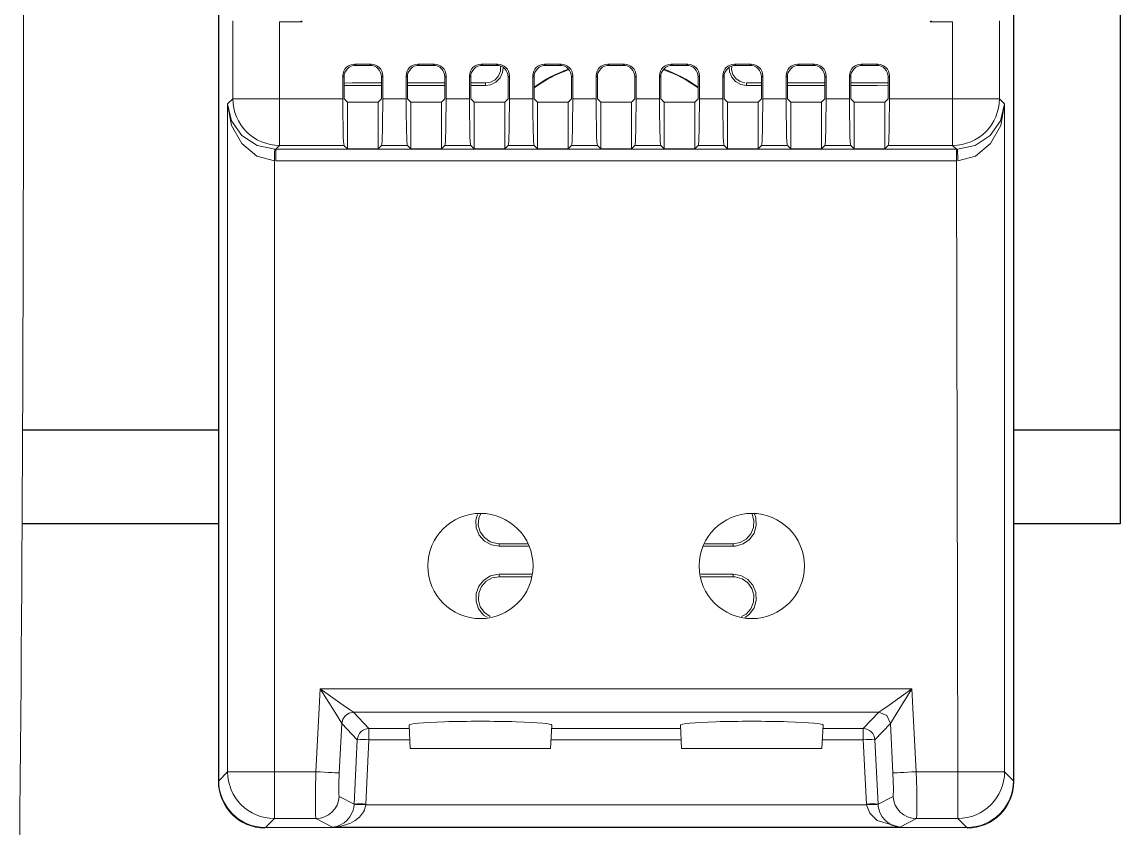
# Model space of a CAD drawing. Header units: millimetres. Extents: x -6000 to 26000, y -6000 to 26000.
# Drawn here: x 148.12 to 154.64, y -4518.69 to -4513.89 of the extents above; entities that cross this region are included whole.
import ezdxf

# ---------------------------------------------------------------- set-up
doc = ezdxf.new("R2010")
doc.units = ezdxf.units.MM
doc.header["$MEASUREMENT"] = 0
doc.layers.add('Чертеж и Рисунок_Ном._пера__21', color=7, linetype='Continuous', lineweight=30)
doc.layers.add('Чертеж и Рисунок_Ном._пера__7', color=7, linetype='Continuous', lineweight=15)
doc.layers.add('Чертеж и Рисунок_Ном._пера__8', color=7, linetype='Continuous', lineweight=15, true_color=0xa80f02)

msp = doc.modelspace()

# ---------------------------------------------------------------- linework, layer by layer
at = {"layer": 'Чертеж и Рисунок_Ном._пера__21', "color": 7, "linetype": 'Continuous', "lineweight": 30}
for p, q in [((154.644, -4512.007), (154.644, -4516.8755)), ((154.644, -4512.5634), (154.644, -4516.3191)), ((149.285, -4516.3191), (148.1192, -4516.3191)), ((154.644, -4516.3191), (154.0107, -4516.3191)), ((149.285, -4516.8755), (148.1164, -4516.8755)), ((154.644, -4516.8755), (154.0107, -4516.8755))]:
    msp.add_line(p, q, dxfattribs=at)
at = {"layer": 'Чертеж и Рисунок_Ном._пера__7', "color": 7, "linetype": 'Continuous', "lineweight": 15}
for p, q in [((149.2831, -4518.4078), (149.2831, -4510.4784)), ((149.285, -4510.4786), (149.285, -4518.4039)), ((154.0107, -4518.4039), (154.0107, -4510.4786)), ((154.0125, -4518.4078), (154.0125, -4510.4784)), ((149.3689, -4513.8846), (149.3689, -4514.348)), ((149.647, -4513.8917), (149.647, -4514.348)), ((149.7804, -4513.8917), (149.647, -4513.8917)), ((149.7731, -4513.8844), (149.7804, -4513.8917)), ((153.5153, -4513.8917), (153.5226, -4513.8844)), ((153.6487, -4513.8917), (153.5153, -4513.8917)), ((153.6487, -4514.348), (153.6487, -4513.8917)), ((153.9268, -4514.348), (153.9268, -4513.8846)), ((150.0925, -4514.1424), (150.1908, -4514.1424)), ((150.0925, -4514.1424), (150.0997, -4514.1497)), ((150.1836, -4514.1497), (150.0997, -4514.1497)), ((150.1836, -4514.1497), (150.1908, -4514.1424)), ((150.469, -4514.1424), (150.5674, -4514.1424)), ((150.469, -4514.1424), (150.4763, -4514.1497)), ((150.5601, -4514.1497), (150.4763, -4514.1497)), ((150.5601, -4514.1497), (150.5674, -4514.1424)), ((150.8456, -4514.1424), (150.9439, -4514.1424)), ((150.8456, -4514.1424), (150.8528, -4514.1497)), ((150.9367, -4514.1497), (150.8528, -4514.1497)), ((150.9367, -4514.1497), (150.9439, -4514.1424)), ((151.2221, -4514.1424), (151.3205, -4514.1424)), ((151.2221, -4514.1424), (151.2294, -4514.1497)), ((151.3132, -4514.1497), (151.2294, -4514.1497)), ((151.3132, -4514.1497), (151.3205, -4514.1424)), ((151.5987, -4514.1424), (151.697, -4514.1424)), ((151.5987, -4514.1424), (151.6059, -4514.1497)), ((151.6897, -4514.1497), (151.6059, -4514.1497)), ((151.6897, -4514.1497), (151.697, -4514.1424)), ((151.9752, -4514.1424), (152.0736, -4514.1424)), ((151.9752, -4514.1424), (151.9825, -4514.1497)), ((152.0663, -4514.1497), (151.9825, -4514.1497)), ((152.0663, -4514.1497), (152.0736, -4514.1424)), ((152.3517, -4514.1424), (152.4501, -4514.1424)), ((152.3517, -4514.1424), (152.359, -4514.1497)), ((152.4428, -4514.1497), (152.359, -4514.1497)), ((152.4428, -4514.1497), (152.4501, -4514.1424)), ((152.7283, -4514.1424), (152.8267, -4514.1424)), ((152.7283, -4514.1424), (152.7356, -4514.1497)), ((152.8194, -4514.1497), (152.7356, -4514.1497)), ((152.8194, -4514.1497), (152.8267, -4514.1424)), ((153.1048, -4514.1424), (153.2032, -4514.1424)), ((153.1048, -4514.1424), (153.1121, -4514.1497)), ((153.1959, -4514.1497), (153.1121, -4514.1497)), ((153.1959, -4514.1497), (153.2032, -4514.1424)), ((150.0229, -4514.2119), (150.0229, -4514.348)), ((150.0229, -4514.2119), (150.0302, -4514.2192)), ((150.0302, -4514.2192), (150.0302, -4514.3486)), ((150.2531, -4514.2192), (150.2604, -4514.2119)), ((150.2531, -4514.3486), (150.2531, -4514.2192)), ((150.2604, -4514.348), (150.2604, -4514.2119)), ((150.3995, -4514.2119), (150.3995, -4514.348)), ((150.3995, -4514.2119), (150.4068, -4514.2192)), ((150.4068, -4514.2192), (150.4068, -4514.3486)), ((150.6296, -4514.2192), (150.6369, -4514.2119)), ((150.6296, -4514.3486), (150.6296, -4514.2192)), ((150.6369, -4514.348), (150.6369, -4514.2119)), ((150.776, -4514.2119), (150.776, -4514.348)), ((150.776, -4514.2119), (150.7833, -4514.2192)), ((150.7833, -4514.2192), (150.7833, -4514.3486)), ((151.0062, -4514.2192), (151.0135, -4514.2119)), ((151.0062, -4514.3486), (151.0062, -4514.2192)), ((151.0135, -4514.348), (151.0135, -4514.2119)), ((151.1526, -4514.2119), (151.1526, -4514.348)), ((151.1526, -4514.2119), (151.1599, -4514.2192)), ((151.1599, -4514.2192), (151.1599, -4514.3486)), ((151.3827, -4514.2192), (151.39, -4514.2119)), ((151.3827, -4514.3486), (151.3827, -4514.2192)), ((151.39, -4514.348), (151.39, -4514.2119)), ((151.5291, -4514.2119), (151.5291, -4514.348)), ((151.5291, -4514.2119), (151.5364, -4514.2192)), ((151.5364, -4514.2192), (151.5364, -4514.3486)), ((151.7593, -4514.2192), (151.7665, -4514.2119)), ((151.7593, -4514.3486), (151.7593, -4514.2192)), ((151.7665, -4514.348), (151.7665, -4514.2119)), ((151.9057, -4514.2119), (151.9057, -4514.348)), ((151.9057, -4514.2119), (151.9129, -4514.2192)), ((151.9129, -4514.2192), (151.9129, -4514.3486)), ((152.1358, -4514.2192), (152.1431, -4514.2119)), ((152.1358, -4514.3486), (152.1358, -4514.2192)), ((152.1431, -4514.348), (152.1431, -4514.2119)), ((152.2822, -4514.2119), (152.2822, -4514.348)), ((152.2822, -4514.2119), (152.2895, -4514.2192)), ((152.2895, -4514.2192), (152.2895, -4514.3486)), ((152.5124, -4514.2192), (152.5196, -4514.2119)), ((152.5124, -4514.3486), (152.5124, -4514.2192)), ((152.5196, -4514.348), (152.5196, -4514.2119)), ((152.6588, -4514.2119), (152.6588, -4514.348)), ((152.6588, -4514.2119), (152.666, -4514.2192)), ((152.666, -4514.2192), (152.666, -4514.3486)), ((152.8889, -4514.2192), (152.8962, -4514.2119)), ((152.8889, -4514.3486), (152.8889, -4514.2192)), ((152.8962, -4514.348), (152.8962, -4514.2119)), ((153.0353, -4514.2119), (153.0353, -4514.348)), ((153.0353, -4514.2119), (153.0426, -4514.2192)), ((153.0426, -4514.2192), (153.0426, -4514.3486)), ((153.2655, -4514.2192), (153.2727, -4514.2119)), ((153.2655, -4514.3486), (153.2655, -4514.2192)), ((153.2727, -4514.348), (153.2727, -4514.2119)), ((150.2531, -4514.2692), (150.0302, -4514.2692)), ((150.4068, -4514.2546), (150.6296, -4514.2546)), ((150.6296, -4514.2692), (150.4068, -4514.2692)), ((150.7833, -4514.2546), (150.8722, -4514.2546)), ((150.862, -4514.2692), (150.7833, -4514.2692)), ((150.8722, -4514.2692), (150.862, -4514.2692)), ((150.8722, -4514.2546), (150.8722, -4514.2692)), ((152.4235, -4514.2546), (152.4235, -4514.2692)), ((152.4235, -4514.2546), (152.5124, -4514.2546)), ((152.4337, -4514.2692), (152.4235, -4514.2692)), ((152.5124, -4514.2692), (152.4337, -4514.2692)), ((152.666, -4514.2546), (152.8889, -4514.2546)), ((152.8889, -4514.2692), (152.666, -4514.2692)), ((153.0426, -4514.2546), (153.2655, -4514.2546)), ((149.3689, -4514.348), (149.338, -4514.3789)), ((149.647, -4514.348), (149.3689, -4514.348)), ((150.0229, -4514.348), (149.647, -4514.348)), ((149.647, -4514.348), (149.647, -4514.6261)), ((150.0302, -4514.3486), (150.0502, -4514.3686)), ((150.2331, -4514.3686), (150.2531, -4514.3486)), ((150.2604, -4514.348), (150.3995, -4514.348)), ((150.4068, -4514.3486), (150.4268, -4514.3686)), ((150.6096, -4514.3686), (150.6296, -4514.3486)), ((150.6369, -4514.348), (150.776, -4514.348)), ((150.7833, -4514.3486), (150.8033, -4514.3686)), ((150.9861, -4514.3686), (151.0062, -4514.3486)), ((151.0135, -4514.348), (151.1526, -4514.348)), ((151.1599, -4514.3486), (151.1799, -4514.3686)), ((151.3627, -4514.3686), (151.3827, -4514.3486)), ((151.39, -4514.348), (151.5291, -4514.348)), ((151.5364, -4514.3486), (151.5564, -4514.3686)), ((151.7392, -4514.3686), (151.7593, -4514.3486)), ((151.7665, -4514.348), (151.9057, -4514.348)), ((151.9129, -4514.3486), (151.933, -4514.3686)), ((152.1158, -4514.3686), (152.1358, -4514.3486)), ((152.1431, -4514.348), (152.2822, -4514.348)), ((152.2895, -4514.3486), (152.3095, -4514.3686)), ((152.4923, -4514.3686), (152.5124, -4514.3486)), ((152.5196, -4514.348), (152.6588, -4514.348)), ((152.666, -4514.3486), (152.6861, -4514.3686)), ((152.8689, -4514.3686), (152.8889, -4514.3486)), ((152.8962, -4514.348), (153.0353, -4514.348)), ((153.0426, -4514.3486), (153.0626, -4514.3686)), ((153.2454, -4514.3686), (153.2655, -4514.3486)), ((153.6487, -4514.348), (153.2727, -4514.348)), ((153.6487, -4514.6261), (153.6487, -4514.348)), ((153.9268, -4514.348), (153.6487, -4514.348)), ((153.9577, -4514.3789), (153.9268, -4514.348)), ((149.338, -4514.3789), (149.338, -4518.3509)), ((150.0502, -4514.3686), (150.0502, -4514.6463)), ((150.2331, -4514.3686), (150.0502, -4514.3686)), ((150.2331, -4514.6463), (150.2331, -4514.3686)), ((150.4268, -4514.3686), (150.4268, -4514.6463)), ((150.6096, -4514.3686), (150.4268, -4514.3686)), ((150.6096, -4514.6463), (150.6096, -4514.3686)), ((150.8033, -4514.3686), (150.8033, -4514.6463)), ((150.9861, -4514.3686), (150.8033, -4514.3686)), ((150.9861, -4514.6463), (150.9861, -4514.3686)), ((151.1799, -4514.3686), (151.1799, -4514.6463)), ((151.3627, -4514.3686), (151.1799, -4514.3686)), ((151.3627, -4514.6463), (151.3627, -4514.3686)), ((151.5564, -4514.3686), (151.5564, -4514.6463)), ((151.7392, -4514.3686), (151.5564, -4514.3686)), ((151.7392, -4514.6463), (151.7392, -4514.3686)), ((151.933, -4514.3686), (151.933, -4514.6463)), ((152.1158, -4514.3686), (151.933, -4514.3686)), ((152.1158, -4514.6463), (152.1158, -4514.3686)), ((152.3095, -4514.3686), (152.3095, -4514.6463)), ((152.4923, -4514.3686), (152.3095, -4514.3686)), ((152.4923, -4514.6463), (152.4923, -4514.3686)), ((152.6861, -4514.3686), (152.6861, -4514.6463)), ((152.8689, -4514.3686), (152.6861, -4514.3686)), ((152.8689, -4514.6463), (152.8689, -4514.3686)), ((153.0626, -4514.3686), (153.0626, -4514.6463)), ((153.2454, -4514.3686), (153.0626, -4514.3686)), ((153.2454, -4514.6463), (153.2454, -4514.3686)), ((153.9577, -4518.3509), (153.9577, -4514.3789)), ((149.647, -4514.6261), (149.6249, -4514.6481)), ((149.6249, -4514.6481), (153.6707, -4514.6481)), ((149.6249, -4514.7177), (149.6249, -4514.6481)), ((149.647, -4514.6261), (150.03, -4514.6261)), ((150.03, -4514.6261), (150.0502, -4514.6463)), ((150.2331, -4514.6463), (150.0502, -4514.6463)), ((150.2331, -4514.6463), (150.2533, -4514.6261)), ((150.4066, -4514.6261), (150.2533, -4514.6261)), ((150.4066, -4514.6261), (150.4268, -4514.6463)), ((150.6096, -4514.6463), (150.4268, -4514.6463)), ((150.6096, -4514.6463), (150.6298, -4514.6261)), ((150.7831, -4514.6261), (150.6298, -4514.6261)), ((150.7831, -4514.6261), (150.8033, -4514.6463)), ((150.9861, -4514.6463), (150.8033, -4514.6463)), ((150.9861, -4514.6463), (151.0064, -4514.6261)), ((151.1597, -4514.6261), (151.0064, -4514.6261)), ((151.1597, -4514.6261), (151.1799, -4514.6463)), ((151.3627, -4514.6463), (151.1799, -4514.6463)), ((151.3627, -4514.6463), (151.3829, -4514.6261)), ((151.5362, -4514.6261), (151.3829, -4514.6261)), ((151.5362, -4514.6261), (151.5564, -4514.6463)), ((151.7392, -4514.6463), (151.5564, -4514.6463)), ((151.7392, -4514.6463), (151.7595, -4514.6261)), ((151.9128, -4514.6261), (151.7595, -4514.6261)), ((151.9128, -4514.6261), (151.933, -4514.6463)), ((152.1158, -4514.6463), (151.933, -4514.6463)), ((152.1158, -4514.6463), (152.136, -4514.6261)), ((152.2893, -4514.6261), (152.136, -4514.6261)), ((152.2893, -4514.6261), (152.3095, -4514.6463)), ((152.4923, -4514.6463), (152.3095, -4514.6463)), ((152.4923, -4514.6463), (152.5125, -4514.6261)), ((152.6659, -4514.6261), (152.5125, -4514.6261)), ((152.6659, -4514.6261), (152.6861, -4514.6463)), ((152.8689, -4514.6463), (152.6861, -4514.6463)), ((152.8689, -4514.6463), (152.8891, -4514.6261)), ((153.0424, -4514.6261), (152.8891, -4514.6261)), ((153.0424, -4514.6261), (153.0626, -4514.6463)), ((153.2454, -4514.6463), (153.0626, -4514.6463)), ((153.2454, -4514.6463), (153.2656, -4514.6261)), ((153.2656, -4514.6261), (153.6487, -4514.6261)), ((153.6707, -4514.6481), (153.6487, -4514.6261)), ((153.6707, -4514.7177), (153.6707, -4514.6481)), ((149.6161, -4518.3509), (149.6161, -4514.7176)), ((149.6249, -4514.7177), (153.6707, -4514.7177)), ((153.6707, -4514.7177), (153.6796, -4518.3509)), ((150.9523, -4517.0093), (150.9523, -4516.9947)), ((150.9523, -4516.9947), (151.1246, -4516.9947)), ((151.131, -4517.0093), (150.9523, -4517.0093)), ((152.3433, -4517.0093), (152.1647, -4517.0093)), ((152.1711, -4516.9947), (152.3433, -4516.9947)), ((152.3433, -4516.9947), (152.3433, -4517.0093)), ((150.9523, -4517.1762), (151.1459, -4517.1762)), ((150.9523, -4517.1762), (150.9523, -4517.1908)), ((151.142, -4517.1908), (150.9523, -4517.1908)), ((152.3433, -4517.1908), (152.154, -4517.1908)), ((152.3433, -4517.1908), (152.3433, -4517.1762)), ((149.8629, -4518.3509), (149.8888, -4517.8582)), ((153.4069, -4517.8582), (149.8888, -4517.8582)), ((153.4328, -4518.3509), (153.4069, -4517.8582)), ((150.0865, -4517.9972), (153.2092, -4517.9972)), ((150.0865, -4517.9972), (150.1786, -4518.0943)), ((153.2092, -4517.9972), (153.1171, -4518.0943)), ((150.0016, -4518.3582), (150.0171, -4518.063)), ((150.0171, -4518.063), (150.1092, -4518.1602)), ((150.4165, -4518.073), (150.4238, -4518.2122)), ((151.2584, -4518.2122), (151.2657, -4518.073)), ((152.03, -4518.073), (152.0373, -4518.2122)), ((152.8719, -4518.2122), (152.8792, -4518.073)), ((153.1865, -4518.1602), (153.2786, -4518.063)), ((153.2786, -4518.063), (153.294, -4518.3582)), ((150.1786, -4518.1602), (150.1786, -4518.0943)), ((153.1171, -4518.0943), (153.1171, -4518.1602)), ((150.1092, -4518.1602), (150.0902, -4518.5428)), ((150.1595, -4518.5428), (150.1786, -4518.1602)), ((153.1171, -4518.1602), (153.1361, -4518.5428)), ((153.1865, -4518.1602), (153.2055, -4518.5428)), ((150.8411, -4518.2122), (150.4238, -4518.2122)), ((151.2584, -4518.2122), (150.8411, -4518.2122)), ((152.4546, -4518.2122), (152.0373, -4518.2122)), ((152.8719, -4518.2122), (152.4546, -4518.2122)), ((149.285, -4518.4039), (149.338, -4518.3509)), ((149.338, -4518.3509), (149.6161, -4518.3509)), ((149.6161, -4518.3509), (149.8629, -4518.3509)), ((149.6161, -4518.629), (149.6161, -4518.3509)), ((153.4328, -4518.3509), (153.6796, -4518.3509)), ((153.6796, -4518.3509), (153.9577, -4518.3509)), ((153.6796, -4518.3509), (153.6796, -4518.629)), ((153.9577, -4518.3509), (154.0107, -4518.4039)), ((150.0014, -4518.4972), (150.0902, -4518.5428)), ((153.2055, -4518.5428), (153.2942, -4518.4972)), ((150.1595, -4518.5428), (150.1592, -4518.5479)), ((150.1592, -4518.5479), (153.1365, -4518.5479)), ((153.1361, -4518.5428), (153.1365, -4518.5479)), ((149.5631, -4518.682), (149.6161, -4518.629)), ((149.6161, -4518.629), (149.8627, -4518.629)), ((149.9615, -4518.6797), (149.8627, -4518.629)), ((153.3341, -4518.6797), (153.433, -4518.629)), ((153.433, -4518.629), (153.6796, -4518.629)), ((153.6796, -4518.629), (153.7326, -4518.682)), ((153.7326, -4518.682), (149.5631, -4518.682)), ((153.3341, -4518.6797), (149.9615, -4518.6797))]:
    msp.add_line(p, q, dxfattribs=at)
at = {"layer": 'Чертеж и Рисунок_Ном._пера__7', "color": 7, "linetype": 'Continuous', "lineweight": 15, "flags": 128}
for points in [[(150.8722, -4514.2546), (150.9019, -4514.2496), (150.9282, -4514.235), (150.9483, -4514.2125), (150.9597, -4514.1846), (150.9612, -4514.1562)], [(152.3354, -4514.156), (152.3343, -4514.1753), (152.3428, -4514.2042), (152.3604, -4514.2287), (152.3851, -4514.246), (152.4141, -4514.2541)], [(150.9757, -4514.1633), (150.9727, -4514.1926), (150.9579, -4514.2244), (150.9334, -4514.2494), (150.902, -4514.2649), (150.8722, -4514.2692)], [(152.4235, -4514.2692), (152.389, -4514.2633), (152.3583, -4514.2463), (152.335, -4514.2202), (152.3217, -4514.1878), (152.3198, -4514.1634)], [(150.0302, -4514.2557), (150.078, -4514.2546), (150.2531, -4514.2546)], [(153.2655, -4514.2707), (153.1998, -4514.2692), (153.0426, -4514.2692)], [(149.338, -4514.3789), (149.3619, -4514.4803), (149.4232, -4514.5668), (149.5129, -4514.6256), (149.6178, -4514.6481)], [(149.6161, -4514.7176), (149.5113, -4514.6893), (149.4219, -4514.6153), (149.3612, -4514.5065), (149.338, -4514.3789)], [(153.6778, -4514.6481), (153.7828, -4514.6256), (153.8725, -4514.5668), (153.9338, -4514.4803), (153.9577, -4514.3789)], [(153.9577, -4514.3789), (153.9345, -4514.5065), (153.8737, -4514.6153), (153.7844, -4514.6893), (153.6796, -4514.7176)], [(149.6178, -4514.6481), (149.6173, -4514.6691), (149.6167, -4514.6923), (149.6161, -4514.7176)], [(153.6778, -4514.6481), (153.6784, -4514.6691), (153.679, -4514.6923), (153.6796, -4514.7176)], [(150.9523, -4517.0093), (150.9063, -4517.0015), (150.8654, -4516.9788), (150.8344, -4516.9439), (150.8166, -4516.9007), (150.8142, -4516.8541), (150.8241, -4516.8203)], [(150.8408, -4516.8187), (150.8309, -4516.8427), (150.8286, -4516.8844), (150.8403, -4516.9246), (150.8646, -4516.9586), (150.8988, -4516.9826), (150.939, -4516.994), (150.9523, -4516.9947)], [(152.4698, -4516.8173), (152.479, -4516.8397), (152.4815, -4516.8863), (152.4684, -4516.9311), (152.4412, -4516.9691), (152.4029, -4516.9959), (152.358, -4517.0085), (152.3433, -4517.0093)], [(152.3433, -4516.9947), (152.3846, -4516.9877), (152.4211, -4516.9674), (152.4489, -4516.9362), (152.4648, -4516.8975), (152.467, -4516.8558), (152.4561, -4516.8185)], [(150.8804, -4517.4321), (150.8593, -4517.4188), (150.8303, -4517.3822), (150.8151, -4517.338), (150.8153, -4517.2913), (150.831, -4517.2473), (150.8604, -4517.211), (150.9001, -4517.1864), (150.9457, -4517.1764)], [(150.9523, -4517.1908), (150.9111, -4517.1978), (150.8745, -4517.2181), (150.8467, -4517.2493), (150.8309, -4517.288), (150.8287, -4517.3297), (150.8404, -4517.3699), (150.8648, -4517.4039), (150.899, -4517.4278)], [(152.1511, -4517.1759), (152.1662, -4517.1762), (152.3433, -4517.1762)], [(152.3433, -4517.1762), (152.3894, -4517.1841), (152.4302, -4517.2067), (152.4613, -4517.2416), (152.479, -4517.2848), (152.4815, -4517.3314), (152.4684, -4517.3763), (152.4412, -4517.4142), (152.4142, -4517.4331)], [(152.3928, -4517.4282), (152.421, -4517.4127), (152.4488, -4517.3815), (152.4648, -4517.3429), (152.467, -4517.3011), (152.4554, -4517.261), (152.4311, -4517.227), (152.3969, -4517.2029), (152.3566, -4517.1915), (152.3433, -4517.1908)], [(149.8888, -4517.8582), (150.025, -4517.954), (150.0686, -4517.9846), (150.0865, -4517.9972)], [(150.0171, -4518.063), (150.0055, -4518.0444), (149.9772, -4517.9994), (149.8888, -4517.8582)], [(153.2092, -4517.9972), (153.2271, -4517.9846), (153.2706, -4517.954), (153.4069, -4517.8582)], [(153.4069, -4517.8582), (153.3184, -4517.9994), (153.2902, -4518.0444), (153.2786, -4518.063)], [(150.0865, -4517.9972), (150.0617, -4518.0018), (150.0387, -4518.0163), (150.023, -4518.0385), (150.0171, -4518.063)], [(153.2786, -4518.063), (153.2569, -4518.0163), (153.2092, -4517.9972)], [(149.8627, -4518.629), (149.8606, -4518.6058), (149.8599, -4518.545), (149.8607, -4518.4557), (149.8629, -4518.3509)], [(150.0016, -4518.3582), (149.9891, -4518.3575), (149.9758, -4518.3568), (149.9585, -4518.3559), (149.9378, -4518.3548), (149.9144, -4518.3536), (149.8891, -4518.3523), (149.8629, -4518.3509)], [(150.0016, -4518.3582), (150.0009, -4518.3716), (150.0004, -4518.3849), (149.9998, -4518.3978), (149.9994, -4518.4105), (149.9988, -4518.4343), (149.9986, -4518.4552), (149.9988, -4518.4725), (149.9993, -4518.4856), (150.0014, -4518.4972)], [(153.294, -4518.3582), (153.3066, -4518.3575), (153.3199, -4518.3568), (153.3371, -4518.3559), (153.3579, -4518.3548), (153.3813, -4518.3536), (153.4066, -4518.3523), (153.4328, -4518.3509)], [(153.2942, -4518.4972), (153.2971, -4518.4552), (153.294, -4518.3582)], [(153.4328, -4518.3509), (153.435, -4518.4557), (153.4358, -4518.545), (153.4351, -4518.6058), (153.433, -4518.629)], [(149.9615, -4518.6797), (149.9737, -4518.6786), (149.9845, -4518.6765), (150.0018, -4518.671), (150.0309, -4518.6549), (150.049, -4518.6391), (150.0653, -4518.6187), (150.0775, -4518.5965), (150.0836, -4518.5801), (150.0878, -4518.5632), (150.09, -4518.5462)], [(150.1592, -4518.5479), (150.1575, -4518.5581), (150.1548, -4518.5683), (150.1509, -4518.5784), (150.146, -4518.5883), (150.1399, -4518.5981), (150.1213, -4518.6201), (150.0961, -4518.6403), (150.0683, -4518.6558), (150.0338, -4518.6688), (150.0042, -4518.6756), (149.9615, -4518.6797)], [(150.1592, -4518.5479), (150.1345, -4518.5463), (150.1116, -4518.5454), (150.0959, -4518.5454)], [(153.1365, -4518.5479), (153.1612, -4518.5463), (153.1841, -4518.5454), (153.1998, -4518.5454)], [(153.3341, -4518.6797), (153.1995, -4518.6403), (153.1557, -4518.5981), (153.1365, -4518.5479)], [(153.2057, -4518.5462), (153.2068, -4518.5564), (153.2086, -4518.5666), (153.2111, -4518.5767), (153.2143, -4518.5867), (153.2182, -4518.5965), (153.2303, -4518.6187), (153.2467, -4518.6391), (153.2647, -4518.6549), (153.2872, -4518.6682), (153.3063, -4518.6753), (153.3341, -4518.6797)]]:
    msp.add_lwpolyline(points, dxfattribs=at)
at = {"layer": 'Чертеж и Рисунок_Ном._пера__7', "color": 7, "linetype": 'Continuous', "lineweight": 15}
for centre in [(150.8411, -4517.1272), (152.4546, -4517.1272)]:
    msp.add_circle(centre, 0.313, dxfattribs=at)
for centre, radius, start, end in [((-320.3168, -4514.2265), 468.4407, 359.257985, 0.742021), ((151.6478, -4514.9609), 0.8382, 109.76904, 125.60194), ((151.6478, -4514.9609), 0.8346, 109.67147, 125.7813), ((151.6478, -4514.9609), 0.8346, 54.2187, 70.32853), ((151.6478, -4514.9609), 0.8382, 54.39806, 70.23096), ((149.6472, -4514.3477), 0.2783, 180.04614, 269.95386), ((153.6484, -4514.3477), 0.2783, 270.04619, 359.95371), ((150.1788, -4518.164), 0.0697, 90.17213, 176.82296), ((153.1169, -4518.164), 0.0697, 3.17556, 89.82846), ((150.1439, -4518.5345), 0.3759, 84.706, 95.29229), ((153.1518, -4518.5343), 0.3757, 84.70404, 95.29596), ((149.6163, -4518.3507), 0.2783, 180.04589, 269.95411), ((153.6794, -4518.3507), 0.2783, 270.04595, 359.95405), ((149.8624, -4518.4898), 0.1392, 270.11549, 356.94219), ((153.4332, -4518.4898), 0.1392, 183.05738, 269.88494), ((150.1249, -4518.9172), 0.3761, 84.70902, 95.29098), ((153.1708, -4518.9172), 0.3761, 84.709, 95.291)]:
    msp.add_arc(centre, radius, start, end, dxfattribs=at)
for centre, major_axis, ratio, start_param, end_param in [((150.0925, -4514.212), (0.0492, -0.0492), 0.999315, 2.357222, 3.925963), ((150.0998, -4514.2192), (0.0492, -0.0492), 0.999315, 2.357222, 3.925963), ((150.1835, -4514.2192), (0.0492, 0.0492), 0.999315, 5.498815, 7.067556), ((150.1908, -4514.212), (0.0492, 0.0492), 0.999315, 5.498815, 7.067556), ((150.4691, -4514.212), (0.0492, -0.0492), 0.999315, 2.357222, 3.925963), ((150.4763, -4514.2192), (0.0492, -0.0492), 0.999315, 2.357222, 3.925963), ((150.5601, -4514.2192), (0.0492, 0.0492), 0.999315, 5.498815, 7.067556), ((150.5673, -4514.212), (0.0492, 0.0492), 0.999315, 5.498815, 7.067556), ((150.8456, -4514.212), (0.0492, -0.0492), 0.999315, 2.357222, 3.925963), ((150.8529, -4514.2192), (0.0492, -0.0492), 0.999315, 2.357222, 3.925963), ((150.9366, -4514.2192), (0.0492, 0.0492), 0.999315, 5.498815, 7.067556), ((150.9439, -4514.212), (0.0492, 0.0492), 0.999315, 5.498815, 7.067556), ((151.2222, -4514.212), (0.0492, -0.0492), 0.999315, 2.357222, 3.925963), ((151.2294, -4514.2192), (0.0492, -0.0492), 0.999315, 2.357222, 3.925963), ((151.3132, -4514.2192), (0.0492, 0.0492), 0.999315, 5.498815, 7.067556), ((151.3204, -4514.212), (0.0492, 0.0492), 0.999315, 5.498815, 7.067556), ((151.5987, -4514.212), (0.0492, -0.0492), 0.999315, 2.357222, 3.925963), ((151.606, -4514.2192), (0.0492, -0.0492), 0.999315, 2.357222, 3.925963), ((151.6897, -4514.2192), (-0.0492, -0.0492), 0.999315, 2.357222, 3.925963), ((151.697, -4514.212), (-0.0492, -0.0492), 0.999315, 2.357222, 3.925963), ((151.9752, -4514.212), (-0.0492, 0.0492), 0.999315, 5.498815, 7.067556), ((151.9825, -4514.2192), (-0.0492, 0.0492), 0.999315, 5.498815, 7.067556), ((152.0662, -4514.2192), (-0.0492, -0.0492), 0.999315, 2.357222, 3.925963), ((152.0735, -4514.212), (-0.0492, -0.0492), 0.999315, 2.357222, 3.925963), ((152.3518, -4514.212), (-0.0492, 0.0492), 0.999315, 5.498815, 7.067556), ((152.3591, -4514.2192), (-0.0492, 0.0492), 0.999315, 5.498815, 7.067556), ((152.4428, -4514.2192), (-0.0492, -0.0492), 0.999315, 2.357222, 3.925963), ((152.4501, -4514.212), (-0.0492, -0.0492), 0.999315, 2.357222, 3.925963), ((152.7283, -4514.212), (-0.0492, 0.0492), 0.999315, 5.498815, 7.067556), ((152.7356, -4514.2192), (-0.0492, 0.0492), 0.999315, 5.498815, 7.067556), ((152.8193, -4514.2192), (-0.0492, -0.0492), 0.999315, 2.357222, 3.925963), ((152.8266, -4514.212), (-0.0492, -0.0492), 0.999315, 2.357222, 3.925963), ((153.1049, -4514.212), (-0.0492, 0.0492), 0.999315, 5.498815, 7.067556), ((153.1122, -4514.2192), (-0.0492, 0.0492), 0.999315, 5.498815, 7.067556), ((153.1959, -4514.2192), (-0.0492, -0.0492), 0.999315, 2.357222, 3.925963), ((153.2032, -4514.212), (-0.0492, -0.0492), 0.999315, 2.357222, 3.925963), ((150.0302, -4514.348), (0, 0.2782), 0.026186, 1.570796, 3.115413), ((150.2531, -4514.348), (0, 0.2782), 0.026186, 3.167773, 4.712389), ((150.4068, -4514.348), (0, 0.2782), 0.026186, 1.570796, 3.115413), ((150.6296, -4514.348), (0, 0.2782), 0.026186, 3.167773, 4.712389), ((150.7833, -4514.348), (0, 0.2782), 0.026186, 1.570796, 3.115413), ((151.0062, -4514.348), (0, 0.2782), 0.026186, 3.167773, 4.712389), ((151.1599, -4514.348), (0, 0.2782), 0.026186, 1.570796, 3.115413), ((151.3827, -4514.348), (0, 0.2782), 0.026186, 3.167773, 4.712389), ((151.5364, -4514.348), (0, 0.2782), 0.026186, 1.570796, 3.115413), ((151.7593, -4514.348), (0, 0.2782), 0.026186, 3.167773, 4.712389), ((151.913, -4514.348), (0, 0.2782), 0.026186, 1.570796, 3.115413), ((152.1358, -4514.348), (0, 0.2782), 0.026186, 3.167773, 4.712389), ((152.2895, -4514.348), (0, 0.2782), 0.026186, 1.570796, 3.115413), ((152.5124, -4514.348), (0, 0.2782), 0.026186, 3.167773, 4.712389), ((152.666, -4514.348), (0, 0.2782), 0.026186, 1.570796, 3.115413), ((152.8889, -4514.348), (0, 0.2782), 0.026186, 3.167773, 4.712389), ((153.0426, -4514.348), (0, 0.2782), 0.026186, 1.570796, 3.115413), ((153.2654, -4514.348), (0, 0.2782), 0.026186, 3.167773, 4.712389), ((150.8411, -4518.0729), (0.4246, 0), 0.052408, 6.280439, 9.427525), ((152.4546, -4518.0729), (0.4246, 0), 0.052408, 6.280439, 9.427525), ((149.5633, -4518.4037), (-0.1969, -0.1969), 0.999315, 5.498815, 7.067556), ((153.7324, -4518.4037), (0.1969, -0.1969), 0.999315, 5.498815, 7.067556), ((149.5617, -4518.4071), (0.1973, 0.1973), 0.997265, 2.360303, 3.922882), ((153.734, -4518.4071), (-0.1973, 0.1973), 0.997265, 2.360303, 3.922882)]:
    msp.add_ellipse(centre, major_axis=major_axis, ratio=ratio, start_param=start_param, end_param=end_param, dxfattribs=at)
at = {"layer": 'Чертеж и Рисунок_Ном._пера__8', "color": 14, "linetype": 'Continuous', "lineweight": 15, "true_color": 0xa80f02}
for p, q in [((150.1786, -4518.0943), (150.4176, -4518.0943)), ((151.2645, -4518.0943), (152.0311, -4518.0943)), ((152.8781, -4518.0943), (153.1171, -4518.0943)), ((150.1786, -4518.1602), (150.421, -4518.1602)), ((151.2611, -4518.1602), (152.0346, -4518.1602)), ((152.8746, -4518.1602), (153.1171, -4518.1602))]:
    msp.add_line(p, q, dxfattribs=at)

doc.saveas('drawing.dxf')
